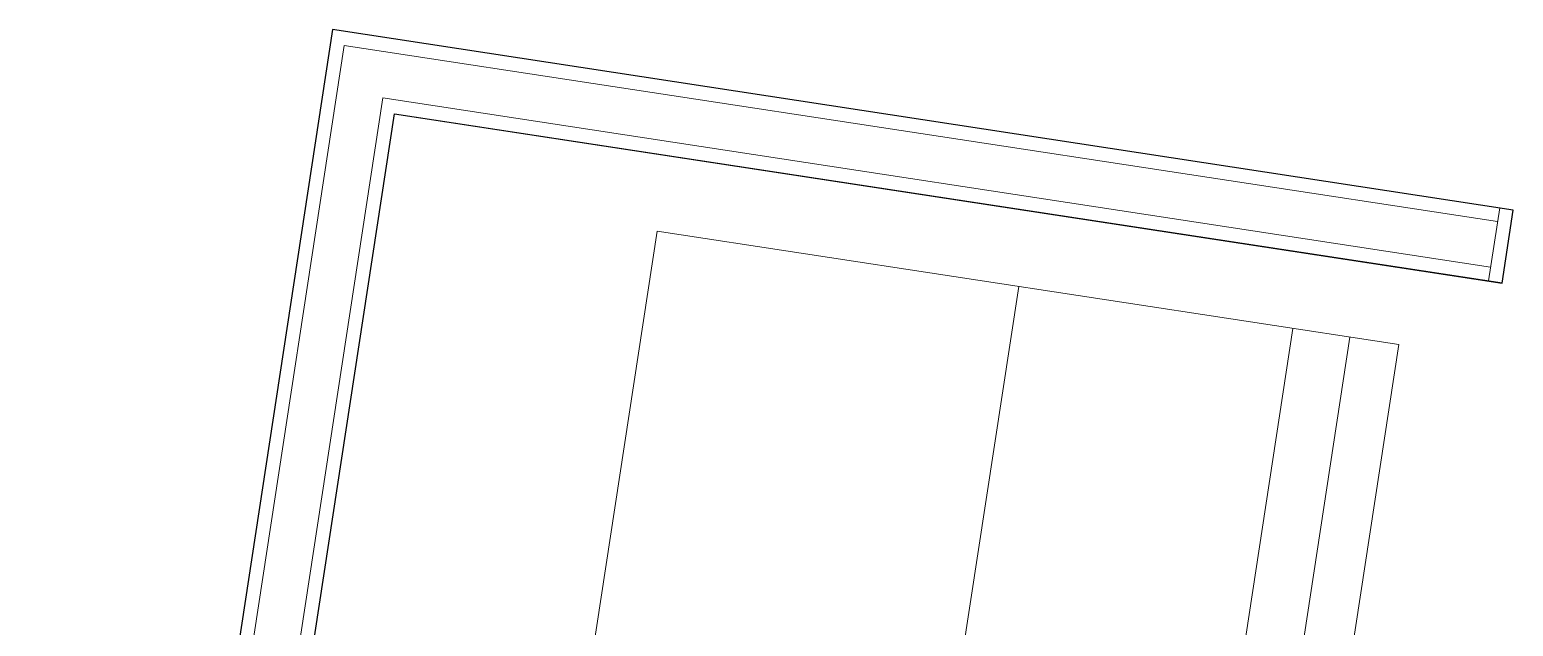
# Model space of a CAD drawing. Header units: millimetres. Extents: x 14735 to 40675, y 3704 to 9569.
# Drawn here: x 15723.1 to 15851.6, y 5149.5 to 5201.2 of the extents above; entities that cross this region are included whole.
import ezdxf

# ---------------------------------------------------------------- set-up
doc = ezdxf.new("R2010")
doc.units = ezdxf.units.MM
doc.layers.get('0').update_dxf_attribs({"lineweight": 25})
doc.layers.add('alçıpan', color=12, linetype='Continuous', lineweight=20)
doc.layers.add('makine', color=177, linetype='Continuous', lineweight=18)

# ---------------------------------------------------------------- blocks, each defined once
blk = doc.blocks.new('lena 2500 928')
for p in [(38605.4, -15088), (39830.4, -15738)]:
    blk.add_line(p, (39830.4, -15088))
at = {"linetype": 'Continuous'}
for p, q in [((38605.4, -15405), (39830.4, -15405)), ((38605.4, -15645.2), (39830.4, -15645.2)), ((38605.4, -15695.2), (39830.4, -15695.2)), ((38605.4, -15738), (39830.4, -15738))]:
    blk.add_line(p, q, dxfattribs=at)
blk = doc.blocks.new('aqua barista tezgah')
at = {"layer": 'makine', "xscale": 0.09999999999854482, "yscale": 0.09999999999854482, "zscale": 0.09999999999854482, "rotation": 81.30885097511178}
blk.add_blockref('lena 2500 928', (-2618.7, -2975.44, 0), dxfattribs=at)
blk = doc.blocks.new('tefriş')
blk.add_blockref('aqua barista tezgah', (-277.12, -688.22, 0))
blk = doc.blocks.new('aquaplan')
at = {"layer": 'alçıpan'}
for p, q in [((-852.13, -77.73), (-830.59, 63.13)), ((-830.59, 63.13), (-728.29, 47.49)), ((-866.25, -178.03), (-829.59, 61.76)), ((-829.59, 61.76), (-729.65, 46.49)), ((-826.24, 57.21), (-847.17, -79.7)), ((-730.26, 42.53), (-826.24, 57.21)), ((-825.23, 55.84), (-845.8, -78.7)), ((-825.23, 55.84), (-729.25, 41.17)), ((-730.44, 41.35), (-729.47, 47.67)), ((-729.25, 41.17), (-728.29, 47.49))]:
    blk.add_line(p, q, dxfattribs=at)

msp = doc.modelspace()

# ---------------------------------------------------------------- linework, layer by layer
at = {"layer": 'Defpoints', "elevation": 0}
msp.add_lwpolyline([(15814.61, 4943.38), (15830.1, 5044.69), (15734.12, 5059.36), (15754.68, 5193.89), (15850.67, 5179.22), (15851.63, 5185.55), (15749.33, 5201.19), (15712.31, 4959.02)], close=True, dxfattribs=at)

# ---------------------------------------------------------------- block references
for name in ['aquaplan', 'tefriş']:
    msp.add_blockref(name, (16579.92, 5138.06, 0))

doc.saveas('drawing.dxf')
